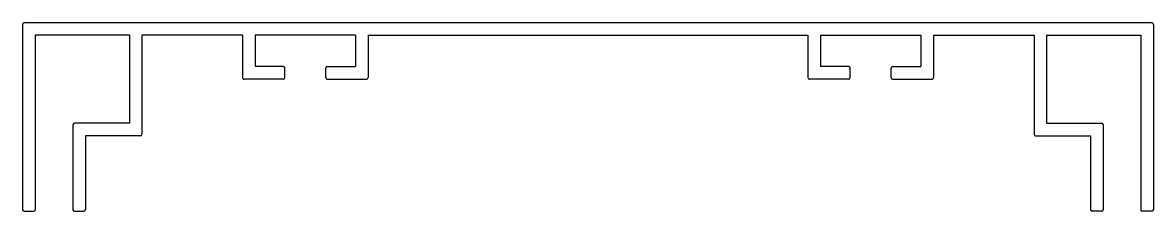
# Model space of a CAD drawing. Extents: x 3561 to 3741, y 2192 to 2222.
import ezdxf

# ---------------------------------------------------------------- set-up
doc = ezdxf.new("R2010")
doc.units = 0
doc.layers.get('0').update_dxf_attribs({"linetype": 'CONTINUOUS'})

msp = doc.modelspace()

# ---------------------------------------------------------------- linework, layer by layer
for p, q in [((3560.52, 2221.79), (3560.52, 2192.34)), ((3560.82, 2222.09), (3740.22, 2222.09)), ((3740.52, 2221.79), (3740.52, 2192.34)), ((3562.52, 2220.09), (3562.52, 2192.34)), ((3577.52, 2220.09), (3562.52, 2220.09)), ((3577.52, 2220.09), (3577.52, 2206.09)), ((3579.52, 2220.09), (3579.52, 2204.34)), ((3595.52, 2220.09), (3579.52, 2220.09)), ((3595.52, 2220.09), (3595.52, 2213.39)), ((3597.52, 2220.09), (3597.52, 2215.09)), ((3613.52, 2220.09), (3597.52, 2220.09)), ((3613.52, 2220.09), (3613.52, 2215.09)), ((3615.52, 2220.09), (3685.52, 2220.09)), ((3615.52, 2220.09), (3615.52, 2213.39)), ((3685.52, 2220.09), (3685.52, 2213.39)), ((3687.52, 2220.09), (3703.52, 2220.09)), ((3687.52, 2220.09), (3687.52, 2215.09)), ((3703.52, 2220.09), (3703.52, 2215.09)), ((3705.52, 2220.09), (3721.52, 2220.09)), ((3705.52, 2220.09), (3705.52, 2213.39)), ((3721.52, 2220.09), (3721.52, 2204.34)), ((3723.52, 2220.09), (3738.52, 2220.09)), ((3723.52, 2220.09), (3723.52, 2206.09)), ((3738.52, 2220.09), (3738.52, 2192.34)), ((3602.02, 2215.09), (3597.52, 2215.09)), ((3602.27, 2213.34), (3602.27, 2214.84)), ((3608.77, 2213.34), (3608.77, 2214.84)), ((3609.02, 2215.09), (3613.52, 2215.09)), ((3692.02, 2215.09), (3687.52, 2215.09)), ((3692.27, 2213.34), (3692.27, 2214.84)), ((3698.77, 2213.34), (3698.77, 2214.84)), ((3699.02, 2215.09), (3703.52, 2215.09)), ((3602.02, 2213.09), (3595.82, 2213.09)), ((3609.02, 2213.09), (3615.22, 2213.09)), ((3692.02, 2213.09), (3685.82, 2213.09)), ((3699.02, 2213.09), (3705.22, 2213.09)), ((3568.52, 2205.84), (3568.52, 2192.34)), ((3577.52, 2206.09), (3568.77, 2206.09)), ((3723.52, 2206.09), (3732.27, 2206.09)), ((3732.52, 2205.84), (3732.52, 2192.34)), ((3570.52, 2204.09), (3570.52, 2192.34)), ((3579.27, 2204.09), (3570.52, 2204.09)), ((3721.77, 2204.09), (3730.52, 2204.09)), ((3730.52, 2204.09), (3730.52, 2192.34)), ((3560.77, 2192.09), (3562.27, 2192.09)), ((3568.77, 2192.09), (3570.27, 2192.09)), ((3732.27, 2192.09), (3730.77, 2192.09)), ((3740.27, 2192.09), (3738.77, 2192.09))]:
    msp.add_line(p, q)
for centre, radius, start, end in [((3560.82, 2221.79), 0.3, 90, 180), ((3740.22, 2221.79), 0.3, 0, 90), ((3602.02, 2214.84), 0.25, 0, 90), ((3609.02, 2214.84), 0.25, 90, 180), ((3692.02, 2214.84), 0.25, 0, 90), ((3699.02, 2214.84), 0.25, 90, 180), ((3595.82, 2213.39), 0.3, 180, 270), ((3602.02, 2213.34), 0.25, 270, 0), ((3609.02, 2213.34), 0.25, 180, 270), ((3615.22, 2213.39), 0.3, 270, 0), ((3685.82, 2213.39), 0.3, 180, 270), ((3692.02, 2213.34), 0.25, 270, 0), ((3699.02, 2213.34), 0.25, 180, 270), ((3705.22, 2213.39), 0.3, 270, 0), ((3568.77, 2205.84), 0.25, 90, 180), ((3732.27, 2205.84), 0.25, 0, 90), ((3579.27, 2204.34), 0.25, 270, 0), ((3721.77, 2204.34), 0.25, 180, 270), ((3560.77, 2192.34), 0.25, 180, 270), ((3562.27, 2192.34), 0.25, 270, 0), ((3568.77, 2192.34), 0.25, 180, 270), ((3570.27, 2192.34), 0.25, 270, 0), ((3730.77, 2192.34), 0.25, 180, 270), ((3732.27, 2192.34), 0.25, 270, 0), ((3738.77, 2192.34), 0.25, 180, 270), ((3740.27, 2192.34), 0.25, 270, 0)]:
    msp.add_arc(centre, radius, start, end)

doc.saveas('drawing.dxf')
